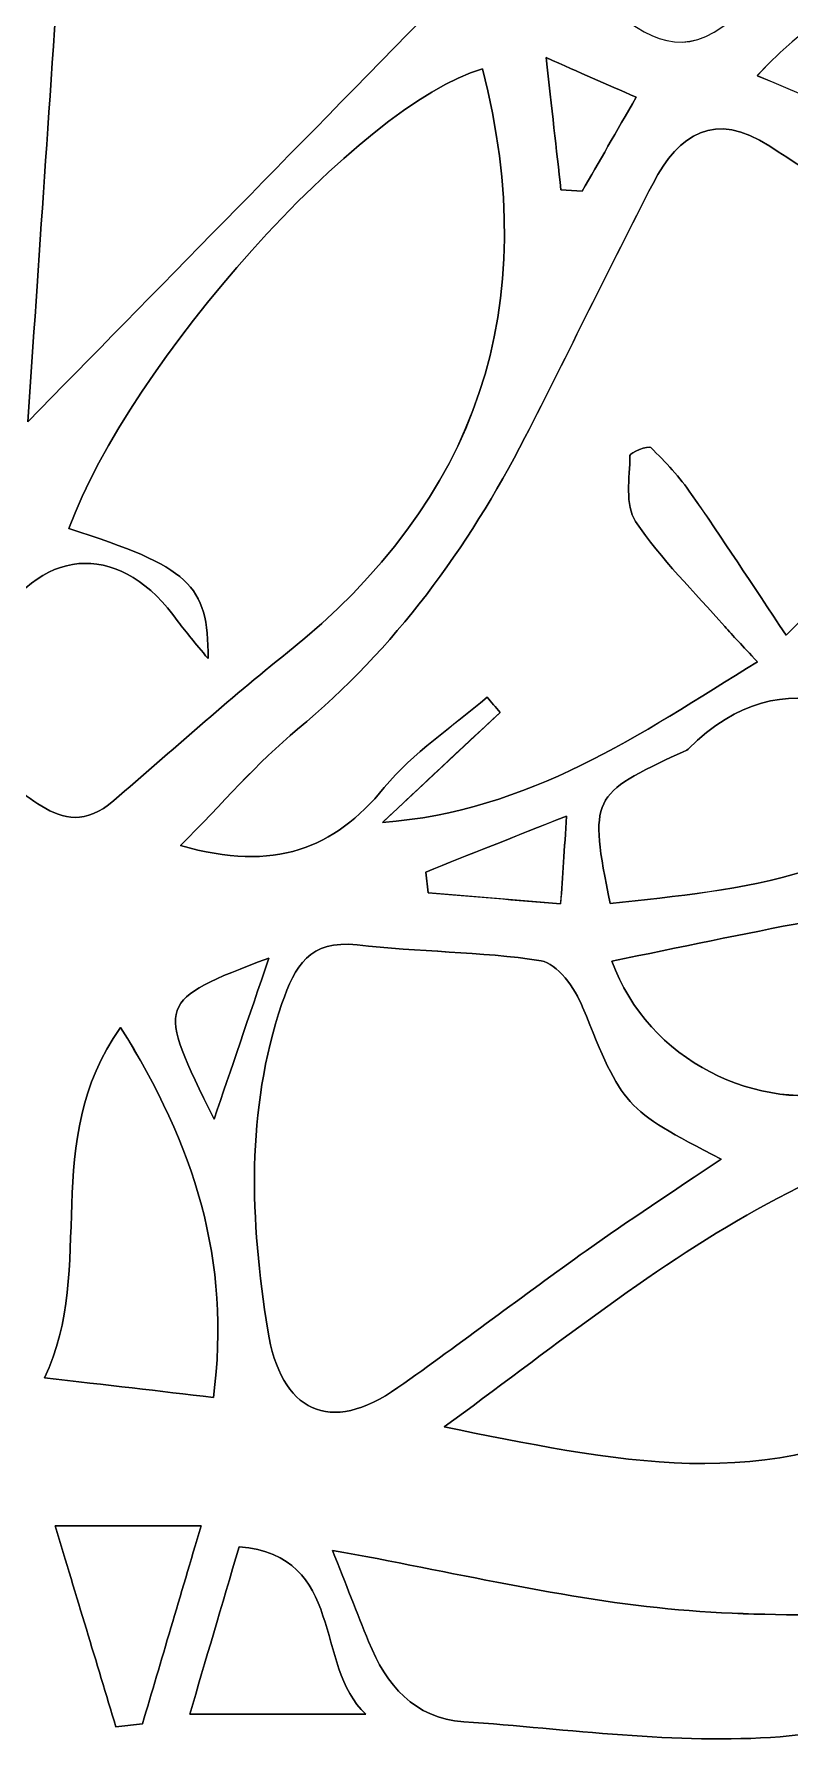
# Model space of a CAD drawing. Extents: x 105 to 524, y 66 to 486.
# Drawn here: x 393.5 to 417, y 300.2 to 353.4 of the extents above; entities that cross this region are included whole.
import ezdxf

# ---------------------------------------------------------------- set-up
doc = ezdxf.new("R2010")
doc.units = 0
doc.layers.add('tree', color=7, linetype='CONTINUOUS')

msp = doc.modelspace()

# ---------------------------------------------------------------- linework, layer by layer
at = {"layer": 'tree', "color": 7}
for p, q in [((407.453289, 352.356184), (407.453289, 352.356184)), ((407.453394, 352.35605), (407.453394, 352.35605)), ((409.89183, 348.589085), (410.549549, 348.544233)), ((409.89183, 348.589085), (409.89183, 348.589085)), ((409.89183, 348.589085), (410.549549, 348.544233)), ((409.89183, 348.588951), (409.89183, 348.588951)), ((416.893199, 334.744794), (416.893199, 334.744794)), ((416.893304, 334.744766), (416.893304, 334.744766)), ((407.997484, 332.345972), (404.338084, 328.922743)), ((407.997484, 332.345972), (404.338084, 328.922743)), ((410.068783, 329.122976), (410.068783, 329.122976)), ((410.068889, 329.122976), (410.068889, 329.122976)), ((405.683932, 327.381729), (405.760308, 326.734301)), ((405.683932, 327.381729), (405.760308, 326.734301)), ((405.760202, 326.734301), (405.684108, 327.381461)), ((405.760202, 326.734301), (405.684108, 327.381461)), ((409.881881, 326.394703), (405.760202, 326.734301)), ((409.881881, 326.394703), (405.760202, 326.734301)), ((411.420451, 326.405328), (411.420451, 326.405328)), ((411.420592, 326.405381), (411.420592, 326.405381)), ((400.80752, 324.708583), (400.80752, 324.708583)), ((400.807626, 324.708718), (400.807626, 324.708718)), ((411.478024, 324.612952), (411.478024, 324.612952)), ((411.478024, 324.612871), (411.478024, 324.612871)), ((396.192763, 322.544038), (396.192763, 322.544038)), ((396.192798, 322.544038), (396.192798, 322.544038)), ((414.870935, 318.457093), (414.870935, 318.457093)), ((414.870971, 318.45704), (414.870971, 318.45704)), ((394.157165, 307.054155), (398.697521, 307.054155)), ((394.157165, 307.054155), (398.697521, 307.054155)), ((398.697521, 307.054074), (394.157165, 307.054074)), ((398.697521, 307.054074), (394.157165, 307.054074)), ((399.881443, 306.407742), (399.881443, 306.407742)), ((399.881549, 306.407714), (399.881549, 306.407714)), ((402.786885, 306.293227), (402.786885, 306.293227)), ((402.786885, 306.293181), (402.786885, 306.293181)), ((396.874753, 300.89651), (396.050417, 300.803599)), ((396.874753, 300.89651), (396.050417, 300.803599)), ((396.050417, 300.803518), (396.874753, 300.896429)), ((396.050417, 300.803518), (396.874753, 300.896429)), ((396.050417, 300.803518), (396.050417, 300.803518)), ((403.824475, 301.198679), (398.34626, 301.198679)), ((403.824475, 301.198679), (398.34626, 301.198679)), ((398.346366, 301.19865), (403.824299, 301.19865)), ((398.346366, 301.19865), (403.824299, 301.19865))]:
    msp.add_line(p, q, dxfattribs=at)
for points in [[(314.693991, 485.646659), (430.535717, 485.646656), (524.44399, 391.738384), (524.443995, 275.896658)], [(393.310569, 341.380868), (393.645178, 346.302129), (393.996051, 351.462601), (394.394725, 357.325224)], [(393.310569, 341.380868), (393.645178, 346.302129), (393.996051, 351.462601), (394.394725, 357.325224)], [(394.394831, 357.325224), (393.996122, 351.462601), (393.645249, 346.302129), (393.310674, 341.380868)], [(394.394831, 357.325224), (393.996122, 351.462601), (393.645249, 346.302129), (393.310674, 341.380868)], [(429.435154, 357.320427), (424.513728, 356.990721), (419.763751, 356.159082), (415.994568, 352.138862)], [(429.435179, 357.321655), (424.514021, 356.991666), (419.763764, 356.160288), (415.994588, 352.14009)], [(429.435206, 357.319893), (424.513781, 356.990171), (419.763791, 356.158526), (415.994614, 352.138328)], [(405.972786, 354.296592), (401.46097, 349.694652), (397.277907, 345.427498), (393.310569, 341.380868)], [(405.972786, 354.296592), (401.46097, 349.694652), (397.277907, 345.427498), (393.310569, 341.380868)], [(393.310674, 341.380868), (397.277696, 345.427498), (401.461041, 349.694652), (405.972857, 354.296592)], [(393.310674, 341.380868), (397.277696, 345.427498), (401.461041, 349.694652), (405.972857, 354.296592)], [(411.501202, 354.164194), (412.869204, 353.119478), (413.917342, 352.616491), (415.492036, 354.153258)], [(411.501217, 354.16514), (412.869229, 353.120711), (413.917602, 352.617452), (415.492031, 354.154194)], [(411.501244, 354.163645), (412.869256, 353.118949), (413.917362, 352.615957), (415.492058, 354.152699)], [(412.231029, 351.469007), (411.266781, 351.892708), (410.520974, 352.220558), (409.427186, 352.701123)], [(409.427186, 352.701123), (409.606644, 351.112321), (409.749237, 349.850569), (409.89183, 348.589085)], [(412.231029, 351.469007), (411.266781, 351.892708), (410.520974, 352.220558), (409.427186, 352.701123)], [(409.427186, 352.701123), (409.606644, 351.112321), (409.749237, 349.850569), (409.89183, 348.589085)], [(409.89183, 348.588951), (409.749237, 349.850435), (409.606644, 351.112187), (409.427186, 352.700992)], [(409.427186, 352.700992), (410.520974, 352.220424), (411.266781, 351.892838), (412.231029, 351.469142)], [(409.89183, 348.588951), (409.749237, 349.850435), (409.606644, 351.112187), (409.427186, 352.700992)], [(409.427186, 352.700992), (410.520974, 352.220424), (411.266781, 351.892838), (412.231029, 351.469142)], [(407.453289, 352.356184), (403.598133, 351.211638), (396.452302, 343.19554), (394.589494, 338.056693)], [(407.453289, 352.356184), (403.598133, 351.211638), (396.452302, 343.19554), (394.589494, 338.056693)], [(394.5896, 338.056559), (396.452161, 343.19567), (403.598239, 351.211504), (407.453394, 352.35605)], [(394.5896, 338.056559), (396.452161, 343.19567), (403.598239, 351.211504), (407.453394, 352.35605)], [(401.380678, 334.204423), (407.324313, 338.956149), (409.337475, 344.963485), (407.453289, 352.356184)], [(401.380678, 334.204423), (407.324313, 338.956149), (409.337475, 344.963485), (407.453289, 352.356184)], [(407.453394, 352.35605), (409.337298, 344.963351), (407.324419, 338.956283), (401.380784, 334.204292)], [(407.453394, 352.35605), (409.337298, 344.963351), (407.324419, 338.956283), (401.380784, 334.204292)], [(415.994568, 352.138862), (421.49014, 349.852171), (426.851092, 347.262722), (432.917565, 349.495216)], [(415.994588, 352.14009), (421.490402, 349.8534), (426.851097, 347.263685), (432.917562, 349.496179)], [(415.994614, 352.138328), (421.490162, 349.851638), (426.851124, 347.26219), (432.917588, 349.494684)], [(412.231029, 351.469142), (411.606189, 350.382261), (411.077727, 349.463314), (410.549549, 348.544367)], [(412.231029, 351.469142), (411.606189, 350.382261), (411.077727, 349.463314), (410.549549, 348.544367)], [(410.549549, 348.544233), (411.077727, 349.46318), (411.606189, 350.382127), (412.231029, 351.469007)], [(410.549549, 348.544233), (411.077727, 349.46318), (411.606189, 350.382127), (412.231029, 351.469007)], [(416.387139, 349.944813), (414.669323, 351.059457), (413.556591, 350.333003), (412.754692, 348.789854)], [(416.387139, 349.944813), (414.669323, 351.059457), (413.556591, 350.333003), (412.754692, 348.789854)], [(412.754798, 348.78983), (413.55645, 350.332978), (414.669429, 351.059701), (416.386998, 349.944789)], [(412.754798, 348.78983), (413.55645, 350.332978), (414.669429, 351.059701), (416.386998, 349.944789)], [(416.386998, 349.944789), (419.19458, 348.122378), (422.025657, 346.336542), (424.855675, 344.54937)], [(416.386998, 349.944789), (419.19458, 348.122378), (422.025657, 346.336542), (424.855675, 344.54937)], [(424.855852, 344.549398), (422.025551, 346.336567), (419.194474, 348.122402), (416.387139, 349.944813)], [(424.855852, 344.549398), (422.025551, 346.336567), (419.194474, 348.122402), (416.387139, 349.944813)], [(412.754692, 348.789854), (411.396039, 346.174512), (410.121206, 343.515382), (408.771619, 340.894963)], [(412.754692, 348.789854), (411.396039, 346.174512), (410.121206, 343.515382), (408.771619, 340.894963)], [(408.771725, 340.894938), (410.121312, 343.515354), (411.395862, 346.174483), (412.754798, 348.78983)], [(408.771725, 340.894938), (410.121312, 343.515354), (411.395862, 346.174483), (412.754798, 348.78983)], [(410.549549, 348.544367), (410.330297, 348.559325), (410.111081, 348.574), (409.89183, 348.588951)], [(410.549549, 348.544367), (410.330297, 348.559325), (410.111081, 348.574), (409.89183, 348.588951)], [(416.893199, 334.744794), (419.827357, 337.616973), (422.382597, 340.10043), (424.91406, 342.608179)], [(416.893199, 334.744794), (419.827357, 337.616973), (422.382597, 340.10043), (424.91406, 342.608179)], [(424.913919, 342.608154), (422.382421, 340.100401), (419.827463, 337.616948), (416.893304, 334.744766)], [(424.913919, 342.608154), (422.382421, 340.100401), (419.827463, 337.616948), (416.893304, 334.744766)], [(401.701776, 331.823462), (404.733654, 334.338154), (406.98741, 337.430329), (408.771725, 340.894938)], [(401.701776, 331.823462), (404.733654, 334.338154), (406.98741, 337.430329), (408.771725, 340.894938)], [(408.771619, 340.894963), (406.987304, 337.430353), (404.733548, 334.338182), (401.701917, 331.82349)], [(408.771619, 340.894963), (406.987304, 337.430353), (404.733548, 334.338182), (401.701917, 331.82349)], [(412.212614, 338.27962), (411.874829, 338.782611), (412.032097, 339.636149), (412.037177, 340.329767)], [(412.212614, 338.27962), (411.874829, 338.782611), (412.032097, 339.636149), (412.037177, 340.329767)], [(412.037283, 340.329739), (412.031991, 339.636125), (411.874935, 338.782586), (412.212719, 338.279592)], [(412.037283, 340.329739), (412.031991, 339.636125), (411.874935, 338.782586), (412.212719, 338.279592)], [(412.037177, 340.329767), (412.037177, 340.420805), (412.608113, 340.649341), (412.685265, 340.575388)], [(412.037177, 340.329767), (412.037177, 340.420805), (412.608113, 340.649341), (412.685265, 340.575388)], [(412.685371, 340.57536), (412.607936, 340.649317), (412.037812, 340.42078), (412.037283, 340.329739)], [(412.685371, 340.57536), (412.607936, 340.649317), (412.037812, 340.42078), (412.037283, 340.329739)], [(412.685265, 340.575388), (413.148039, 340.131933), (413.587036, 339.648966), (413.952866, 339.123013)], [(412.685265, 340.575388), (413.148039, 340.131933), (413.587036, 339.648966), (413.952866, 339.123013)], [(413.952972, 339.122985), (413.587142, 339.649206), (413.147863, 340.131908), (412.685371, 340.57536)], [(413.952972, 339.122985), (413.587142, 339.649206), (413.147863, 340.131908), (412.685371, 340.57536)], [(413.952866, 339.123013), (414.908048, 337.749931), (415.821319, 336.347745), (416.893199, 334.744794)], [(413.952866, 339.123013), (414.908048, 337.749931), (415.821319, 336.347745), (416.893199, 334.744794)], [(416.893304, 334.744766), (415.821142, 336.347721), (414.908153, 337.749903), (413.952972, 339.122985)], [(416.893304, 334.744766), (415.821142, 336.347721), (414.908153, 337.749903), (413.952972, 339.122985)], [(414.984953, 335.018451), (414.042331, 336.092514), (413.003294, 337.102767), (412.212614, 338.27962)], [(414.984953, 335.018451), (414.042331, 336.092514), (413.003294, 337.102767), (412.212614, 338.27962)], [(412.212719, 338.279592), (413.0034, 337.103007), (414.04219, 336.092486), (414.984812, 335.018422)], [(412.212719, 338.279592), (413.0034, 337.103007), (414.04219, 336.092486), (414.984812, 335.018422)], [(392.262395, 335.0621), (393.88729, 337.594148), (396.243069, 337.605892), (397.989742, 335.164352)], [(392.262395, 335.0621), (393.88729, 337.594148), (396.243069, 337.605892), (397.989742, 335.164352)], [(397.989884, 335.164222), (396.24321, 337.606026), (393.887184, 337.594279), (392.262572, 335.062234)], [(397.989884, 335.164222), (396.24321, 337.606026), (393.887184, 337.594279), (392.262572, 335.062234)], [(394.589494, 338.056693), (398.318602, 336.864889), (398.932506, 336.334132), (398.914373, 334.014868)], [(394.589494, 338.056693), (398.318602, 336.864889), (398.932506, 336.334132), (398.914373, 334.014868)], [(398.914479, 334.015002), (398.932471, 336.334266), (398.318461, 336.864755), (394.5896, 338.056559)], [(398.914479, 334.015002), (398.932471, 336.334266), (398.318461, 336.864755), (394.5896, 338.056559)], [(397.989742, 335.164352), (398.230584, 334.827425), (398.508573, 334.517192), (398.914479, 334.015002)], [(397.989742, 335.164352), (398.230584, 334.827425), (398.508573, 334.517192), (398.914479, 334.015002)], [(398.914373, 334.014868), (398.508467, 334.517058), (398.23076, 334.827559), (397.989884, 335.164222)], [(398.914373, 334.014868), (398.508467, 334.517058), (398.23076, 334.827559), (397.989884, 335.164222)], [(414.984812, 335.018422), (415.245691, 334.721274), (415.521281, 334.436671), (416.000071, 333.91953)], [(414.984812, 335.018422), (415.245691, 334.721274), (415.521281, 334.436671), (416.000071, 333.91953)], [(415.999965, 333.919555), (415.521175, 334.436699), (415.245585, 334.721299), (414.984953, 335.018451)], [(415.999965, 333.919555), (415.521175, 334.436699), (415.245585, 334.721299), (414.984953, 335.018451)], [(401.380784, 334.204292), (399.535862, 332.729223), (397.773948, 331.14923), (395.985365, 329.604479)], [(401.380784, 334.204292), (399.535862, 332.729223), (397.773948, 331.14923), (395.985365, 329.604479)], [(395.985541, 329.604345), (397.774125, 331.149364), (399.535756, 332.729089), (401.380678, 334.204423)], [(395.985541, 329.604345), (397.774125, 331.149364), (399.535756, 332.729089), (401.380678, 334.204423)], [(416.000071, 333.91953), (412.351573, 331.655797), (408.909802, 329.263382), (404.337908, 328.922715)], [(416.000071, 333.91953), (412.351573, 331.655797), (408.909802, 329.263382), (404.337908, 328.922715)], [(404.338084, 328.922743), (408.909696, 329.26341), (412.351467, 331.655826), (415.999965, 333.919555)], [(404.338084, 328.922743), (408.909696, 329.26341), (412.351467, 331.655826), (415.999965, 333.919555)], [(413.846186, 331.203508), (416.94033, 334.293542), (419.764739, 332.133667), (422.935224, 330.769129)], [(413.846186, 331.203508), (416.94033, 334.293542), (419.764739, 332.133667), (422.935224, 330.769129)], [(422.935329, 330.769182), (419.764598, 332.13372), (416.940189, 334.293595), (413.846327, 331.203561)], [(422.935329, 330.769182), (419.764598, 332.13372), (416.940189, 334.293595), (413.846327, 331.203561)], [(407.592777, 332.818768), (406.515288, 331.890208), (405.281624, 331.089533), (404.394247, 330.005323)], [(407.592777, 332.818768), (406.515288, 331.890208), (405.281624, 331.089533), (404.394247, 330.005323)], [(404.394423, 330.005351), (405.281765, 331.089557), (406.515182, 331.890236), (407.592953, 332.818793)], [(404.394423, 330.005351), (405.281765, 331.089557), (406.515182, 331.890236), (407.592953, 332.818793)], [(407.997589, 332.345944), (407.862758, 332.503462), (407.727891, 332.661249), (407.592777, 332.818768)], [(407.997589, 332.345944), (407.862758, 332.503462), (407.727891, 332.661249), (407.592777, 332.818768)], [(407.592953, 332.818793), (407.727785, 332.661274), (407.862652, 332.503491), (407.997484, 332.345972)], [(407.592953, 332.818793), (407.727785, 332.661274), (407.862652, 332.503491), (407.997484, 332.345972)], [(404.337908, 328.922715), (405.55799, 330.063792), (406.77779, 331.204866), (407.997589, 332.345944)], [(404.337908, 328.922715), (405.55799, 330.063792), (406.77779, 331.204866), (407.997589, 332.345944)], [(398.05543, 328.202403), (399.359332, 329.510341), (400.439749, 330.776629), (401.701776, 331.823462)], [(398.05543, 328.202403), (399.359332, 329.510341), (400.439749, 330.776629), (401.701776, 331.823462)], [(401.701917, 331.82349), (400.439643, 330.776658), (399.359508, 329.510369), (398.055571, 328.202428)], [(401.701917, 331.82349), (400.439643, 330.776658), (399.359508, 329.510369), (398.055571, 328.202428)], [(413.846327, 331.203561), (413.801207, 331.158705), (413.73231, 331.136547), (413.671949, 331.109048)], [(413.846327, 331.203561), (413.801207, 331.158705), (413.73231, 331.136547), (413.671949, 331.109048)], [(413.672091, 331.108995), (413.732169, 331.136477), (413.801348, 331.158652), (413.846186, 331.203508)], [(413.672091, 331.108995), (413.732169, 331.136477), (413.801348, 331.158652), (413.846186, 331.203508)], [(411.420451, 326.405328), (410.757158, 329.700139), (410.80496, 329.79705), (413.672091, 331.108995)], [(411.420451, 326.405328), (410.757158, 329.700139), (410.80496, 329.79705), (413.672091, 331.108995)], [(413.671949, 331.109048), (410.805101, 329.797103), (410.757299, 329.700191), (411.420592, 326.405381)], [(413.671949, 331.109048), (410.805101, 329.797103), (410.757299, 329.700191), (411.420592, 326.405381)], [(422.935224, 330.769129), (419.692631, 327.213479), (415.55229, 326.841041), (411.420451, 326.405328)], [(422.935224, 330.769129), (419.692631, 327.213479), (415.55229, 326.841041), (411.420451, 326.405328)], [(411.420592, 326.405381), (415.552149, 326.841093), (419.69249, 327.213531), (422.935329, 330.769182)], [(411.420592, 326.405381), (415.552149, 326.841093), (419.69249, 327.213531), (422.935329, 330.769182)], [(395.985365, 329.604479), (394.216008, 328.076013), (393.19648, 330.357896), (391.739826, 330.512748)], [(395.985365, 329.604479), (394.216008, 328.076013), (393.19648, 330.357896), (391.739826, 330.512748)], [(391.739967, 330.512882), (393.196374, 330.357766), (394.216184, 328.076147), (395.985541, 329.604345)], [(391.739967, 330.512882), (393.196374, 330.357766), (394.216184, 328.076147), (395.985541, 329.604345)], [(404.394247, 330.005323), (402.835322, 328.100415), (401.000277, 327.371823), (398.05543, 328.202403)], [(404.394247, 330.005323), (402.835322, 328.100415), (401.000277, 327.371823), (398.05543, 328.202403)], [(398.055571, 328.202428), (401.000419, 327.371851), (402.835216, 328.100443), (404.394423, 330.005351)], [(398.055571, 328.202428), (401.000419, 327.371851), (402.835216, 328.100443), (404.394423, 330.005351)], [(410.068889, 329.122976), (408.400991, 328.460597), (407.042585, 327.921031), (405.683932, 327.381729)], [(410.068889, 329.122976), (408.400991, 328.460597), (407.042585, 327.921031), (405.683932, 327.381729)], [(405.684108, 327.381461), (407.042514, 327.921031), (408.40092, 328.460597), (410.068783, 329.122976)], [(405.684108, 327.381461), (407.042514, 327.921031), (408.40092, 328.460597), (410.068783, 329.122976)], [(410.068783, 329.122976), (409.997769, 328.086025), (409.939807, 327.240498), (409.881881, 326.394703)], [(410.068783, 329.122976), (409.997769, 328.086025), (409.939807, 327.240498), (409.881881, 326.394703)], [(409.881952, 326.394967), (409.939913, 327.240498), (409.997839, 328.086025), (410.068889, 329.122976)], [(409.881952, 326.394967), (409.939913, 327.240498), (409.997839, 328.086025), (410.068889, 329.122976)], [(405.760308, 326.734301), (407.134166, 326.621101), (408.508059, 326.507902), (409.881952, 326.394967)], [(405.760308, 326.734301), (407.134166, 326.621101), (408.508059, 326.507902), (409.881952, 326.394967)], [(411.478024, 324.612952), (413.592398, 325.040653), (415.567671, 325.461415), (417.551729, 325.836259)], [(411.478024, 324.612952), (413.592398, 325.040653), (415.567671, 325.461415), (417.551729, 325.836259)], [(417.551694, 325.836178), (415.567883, 325.461602), (413.592645, 325.040576), (411.478024, 324.612871)], [(417.551694, 325.836178), (415.567883, 325.461602), (413.592645, 325.040576), (411.478024, 324.612871)], [(403.54952, 325.113992), (402.075756, 325.287531), (401.605785, 324.458556), (401.21272, 323.291849)], [(403.54952, 325.113992), (402.075756, 325.287531), (401.605785, 324.458556), (401.21272, 323.291849)], [(401.212756, 323.291796), (401.605821, 324.458503), (402.075791, 325.287746), (403.549556, 325.114207)], [(401.212756, 323.291796), (401.605821, 324.458503), (402.075791, 325.287746), (403.549556, 325.114207)], [(409.270976, 324.623818), (407.384391, 324.916962), (405.450252, 324.890264), (403.54952, 325.113992)], [(409.270976, 324.623818), (407.384391, 324.916962), (405.450252, 324.890264), (403.54952, 325.113992)], [(403.549556, 325.114207), (405.450287, 324.890211), (407.384144, 324.916909), (409.271011, 324.623765)], [(403.549556, 325.114207), (405.450287, 324.890211), (407.384144, 324.916909), (409.271011, 324.623765)], [(400.807626, 324.708718), (397.289443, 323.369009), (397.289443, 323.369009), (399.102086, 319.698289)], [(400.807626, 324.708718), (397.289443, 323.369009), (397.289443, 323.369009), (399.102086, 319.698289)], [(399.10198, 319.698155), (397.28962, 323.368875), (397.28962, 323.368875), (400.80752, 324.708583)], [(399.10198, 319.698155), (397.28962, 323.368875), (397.28962, 323.368875), (400.80752, 324.708583)], [(400.80752, 324.708583), (400.168251, 322.830373), (399.625891, 321.237832), (399.10198, 319.698155)], [(400.80752, 324.708583), (400.168251, 322.830373), (399.625891, 321.237832), (399.10198, 319.698155)], [(399.102086, 319.698289), (399.625996, 321.237698), (400.168075, 322.830507), (400.807626, 324.708718)], [(399.102086, 319.698289), (399.625996, 321.237698), (400.168075, 322.830507), (400.807626, 324.708718)], [(410.565565, 323.184524), (410.33005, 323.763873), (409.774072, 324.545593), (409.270976, 324.623818)], [(410.565565, 323.184524), (410.33005, 323.763873), (409.774072, 324.545593), (409.270976, 324.623818)], [(409.271011, 324.623765), (409.774108, 324.545537), (410.33005, 323.76382), (410.5656, 323.184735)], [(409.271011, 324.623765), (409.774108, 324.545537), (410.33005, 323.76382), (410.5656, 323.184735)], [(418.924281, 320.59916), (416.033373, 319.868434), (412.588639, 321.501555), (411.478024, 324.612952)], [(418.924281, 320.59916), (416.033373, 319.868434), (412.588639, 321.501555), (411.478024, 324.612952)], [(411.478024, 324.612871), (412.588604, 321.501477), (416.033338, 319.868356), (418.924246, 320.599082)], [(411.478024, 324.612871), (412.588604, 321.501477), (416.033338, 319.868356), (418.924246, 320.599082)], [(401.21272, 323.291849), (400.083973, 319.940972), (400.224166, 316.566871), (400.769702, 313.137501)], [(401.21272, 323.291849), (400.083973, 319.940972), (400.224166, 316.566871), (400.769702, 313.137501)], [(400.769737, 313.137448), (400.224166, 316.566815), (400.084008, 319.940919), (401.212756, 323.291796)], [(400.769737, 313.137448), (400.224166, 316.566815), (400.084008, 319.940919), (401.212756, 323.291796)], [(414.870935, 318.457093), (411.805931, 320.044561), (411.837964, 320.057642), (410.565565, 323.184524)], [(414.870935, 318.457093), (411.805931, 320.044561), (411.837964, 320.057642), (410.565565, 323.184524)], [(410.5656, 323.184735), (411.837999, 320.05759), (411.805967, 320.044509), (414.870971, 318.45704)], [(410.5656, 323.184735), (411.837999, 320.05759), (411.805967, 320.044509), (414.870971, 318.45704)], [(393.828482, 311.657626), (395.464347, 315.084591), (393.662147, 319.006806), (396.192798, 322.544038)], [(393.828482, 311.657626), (395.464347, 315.084591), (393.662147, 319.006806), (396.192798, 322.544038)], [(396.192763, 322.544038), (393.662359, 319.006806), (395.464559, 315.084591), (393.828693, 311.657626)], [(396.192763, 322.544038), (393.662359, 319.006806), (395.464559, 315.084591), (393.828693, 311.657626)], [(399.081801, 311.049444), (399.634004, 315.314997), (398.499118, 318.888533), (396.192763, 322.544038)], [(399.081801, 311.049444), (399.634004, 315.314997), (398.499118, 318.888533), (396.192763, 322.544038)], [(396.192798, 322.544038), (398.499189, 318.888533), (399.634075, 315.314997), (399.081837, 311.049444)], [(396.192798, 322.544038), (398.499189, 318.888533), (399.634075, 315.314997), (399.081837, 311.049444)], [(406.254267, 310.13068), (412.684948, 314.791101), (418.666754, 320.238843), (427.59824, 319.903249)], [(406.254267, 310.13068), (412.684948, 314.791101), (418.666754, 320.238843), (427.59824, 319.903249)], [(427.598276, 319.90333), (418.666824, 320.238656), (412.685018, 314.790914), (406.254303, 310.130761)], [(427.598276, 319.90333), (418.666824, 320.238656), (412.685018, 314.790914), (406.254303, 310.130761)], [(410.676901, 315.608942), (412.001406, 316.552453), (413.366479, 317.438828), (414.870935, 318.457093)], [(410.676901, 315.608942), (412.001406, 316.552453), (413.366479, 317.438828), (414.870935, 318.457093)], [(414.870971, 318.45704), (413.366514, 317.438775), (412.001441, 316.5524), (410.676937, 315.609157)], [(414.870971, 318.45704), (413.366514, 317.438775), (412.001441, 316.5524), (410.676937, 315.609157)], [(404.822731, 311.352999), (406.793171, 312.744506), (408.711823, 314.20943), (410.676901, 315.608942)], [(404.822731, 311.352999), (406.793171, 312.744506), (408.711823, 314.20943), (410.676901, 315.608942)], [(410.676937, 315.609157), (408.711823, 314.209374), (406.793206, 312.74445), (404.822766, 311.352946)], [(410.676937, 315.609157), (408.711823, 314.209374), (406.793206, 312.74445), (404.822766, 311.352946)], [(400.769702, 313.137501), (401.172645, 310.605988), (402.703559, 309.856039), (404.822731, 311.352999)], [(400.769702, 313.137501), (401.172645, 310.605988), (402.703559, 309.856039), (404.822731, 311.352999)], [(404.822766, 311.352946), (402.703594, 309.855986), (401.172433, 310.605936), (400.769737, 313.137448)], [(404.822766, 311.352946), (402.703594, 309.855986), (401.172433, 310.605936), (400.769737, 313.137448)], [(399.081837, 311.049444), (397.386175, 311.245673), (395.787704, 311.430691), (393.828482, 311.657626)], [(399.081837, 311.049444), (397.386175, 311.245673), (395.787704, 311.430691), (393.828482, 311.657626)], [(393.828693, 311.657626), (395.787668, 311.430691), (397.38614, 311.245673), (399.081801, 311.049444)], [(393.828693, 311.657626), (395.787668, 311.430691), (397.38614, 311.245673), (399.081801, 311.049444)], [(421.163009, 310.916673), (416.580708, 307.847728), (411.320932, 309.130305), (406.254267, 310.13068)], [(421.163009, 310.916673), (416.580708, 307.847728), (411.320932, 309.130305), (406.254267, 310.13068)], [(406.254303, 310.130761), (411.321003, 309.130118), (416.580743, 307.847809), (421.163044, 310.916754)], [(406.254303, 310.130761), (411.321003, 309.130118), (416.580743, 307.847809), (421.163044, 310.916754)], [(396.050417, 300.803599), (395.44184, 302.812898), (394.833016, 304.822197), (394.157165, 307.054155)], [(396.050417, 300.803599), (395.44184, 302.812898), (394.833016, 304.822197), (394.157165, 307.054155)], [(394.157165, 307.054074), (394.833016, 304.822116), (395.44184, 302.812817), (396.050417, 300.803518)], [(394.157165, 307.054074), (394.833016, 304.822116), (395.44184, 302.812817), (396.050417, 300.803518)], [(398.697521, 307.054155), (398.043823, 304.845424), (397.459306, 302.870831), (396.874753, 300.89651)], [(398.697521, 307.054155), (398.043823, 304.845424), (397.459306, 302.870831), (396.874753, 300.89651)], [(396.874753, 300.896429), (397.459306, 302.871018), (398.043823, 304.845343), (398.697521, 307.054074)], [(396.874753, 300.896429), (397.459306, 302.871018), (398.043823, 304.845343), (398.697521, 307.054074)], [(398.34626, 301.198679), (398.835492, 302.859031), (399.332415, 304.545284), (399.881443, 306.407742)], [(398.34626, 301.198679), (398.835492, 302.859031), (399.332415, 304.545284), (399.881443, 306.407742)], [(399.881549, 306.407714), (399.332521, 304.545256), (398.835598, 302.859006), (398.346366, 301.19865)], [(399.881549, 306.407714), (399.332521, 304.545256), (398.835598, 302.859006), (398.346366, 301.19865)], [(399.881443, 306.407742), (403.221508, 306.10979), (402.182753, 302.721804), (403.824475, 301.198679)], [(399.881443, 306.407742), (403.221508, 306.10979), (402.182753, 302.721804), (403.824475, 301.198679)], [(403.824299, 301.19865), (402.182859, 302.722044), (403.221331, 306.109765), (399.881549, 306.407714)], [(403.824299, 301.19865), (402.182859, 302.722044), (403.221331, 306.109765), (399.881549, 306.407714)], [(402.786885, 306.293227), (406.500789, 305.631917), (409.99731, 304.759155), (413.543256, 304.447857)], [(403.908683, 303.454954), (403.545534, 304.349609), (403.198118, 305.250935), (402.786885, 306.293227)], [(402.786885, 306.293227), (406.500789, 305.631917), (409.99731, 304.759155), (413.543256, 304.447857)], [(403.908683, 303.454954), (403.545534, 304.349609), (403.198118, 305.250935), (402.786885, 306.293227)], [(402.786885, 306.293181), (403.198118, 305.250885), (403.545534, 304.349559), (403.908683, 303.454908)], [(413.543256, 304.447808), (409.99731, 304.759106), (406.500789, 305.631868), (402.786885, 306.293181)], [(402.786885, 306.293174), (403.198118, 305.250878), (403.545534, 304.349552), (403.908683, 303.454901)], [(413.543256, 304.447801), (409.99731, 304.759099), (406.500789, 305.631861), (402.786885, 306.293174)], [(413.543256, 304.447857), (417.114567, 304.134153), (420.735266, 304.378709), (424.427262, 304.378709)], [(413.543256, 304.447857), (417.114567, 304.134153), (420.735266, 304.378709), (424.427262, 304.378709)], [(424.427262, 304.37866), (420.735266, 304.37866), (417.114567, 304.134372), (413.543256, 304.447808)], [(424.427262, 304.378653), (420.735266, 304.378653), (417.114567, 304.134365), (413.543256, 304.447801)], [(424.427262, 304.378709), (422.426377, 302.081071), (419.678344, 300.73255), (416.712118, 300.501078)], [(424.427262, 304.378709), (422.426377, 302.081071), (419.678344, 300.73255), (416.712118, 300.501078)], [(416.712118, 300.501029), (419.678344, 300.732504), (422.426377, 302.081022), (424.427262, 304.37866)], [(416.712118, 300.501022), (419.678344, 300.732497), (422.426377, 302.081015), (424.427262, 304.378653)], [(406.867148, 300.96696), (405.32237, 301.072952), (404.455842, 302.106969), (403.908683, 303.454954)], [(406.867148, 300.96696), (405.32237, 301.072952), (404.455842, 302.106969), (403.908683, 303.454954)], [(403.908683, 303.454908), (404.455842, 302.106919), (405.32237, 301.072903), (406.867148, 300.966911)], [(403.908683, 303.454901), (404.455842, 302.106912), (405.32237, 301.072896), (406.867148, 300.966904)], [(416.712118, 300.501078), (413.4618, 300.247445), (410.148969, 300.741895), (406.867148, 300.96696)], [(416.712118, 300.501078), (413.4618, 300.247445), (410.148969, 300.741895), (406.867148, 300.96696)], [(406.867148, 300.966911), (410.148969, 300.741846), (413.4618, 300.247399), (416.712118, 300.501029)], [(406.867148, 300.966904), (410.148969, 300.741838), (413.4618, 300.247392), (416.712118, 300.501022)]]:
    msp.add_open_spline(points, degree=3, dxfattribs=at)

doc.saveas('drawing.dxf')
